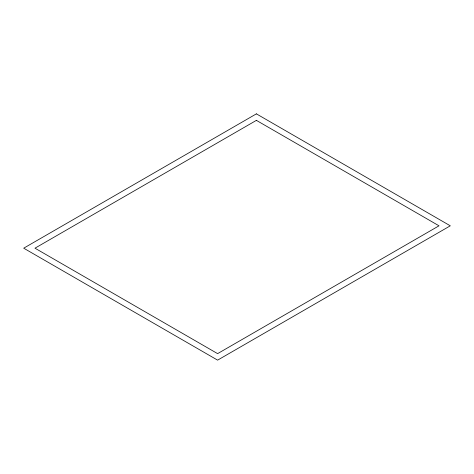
<?xml version="1.0" encoding="UTF-8"?>
<svg xmlns="http://www.w3.org/2000/svg" width="474" height="474" viewBox="0 0 474 474"><rect width="100%" height="100%" fill="white"/><g stroke="black" fill="none" stroke-linecap="round" stroke-linejoin="round"><path stroke-width="0.71" d="M256.393 113.855L23.7 248.192L217.607 360.145L450.3 225.808L256.393 113.855M256.393 120.366L34.987 248.192L217.607 353.634L439.013 225.808L256.393 120.366"/></g></svg>
